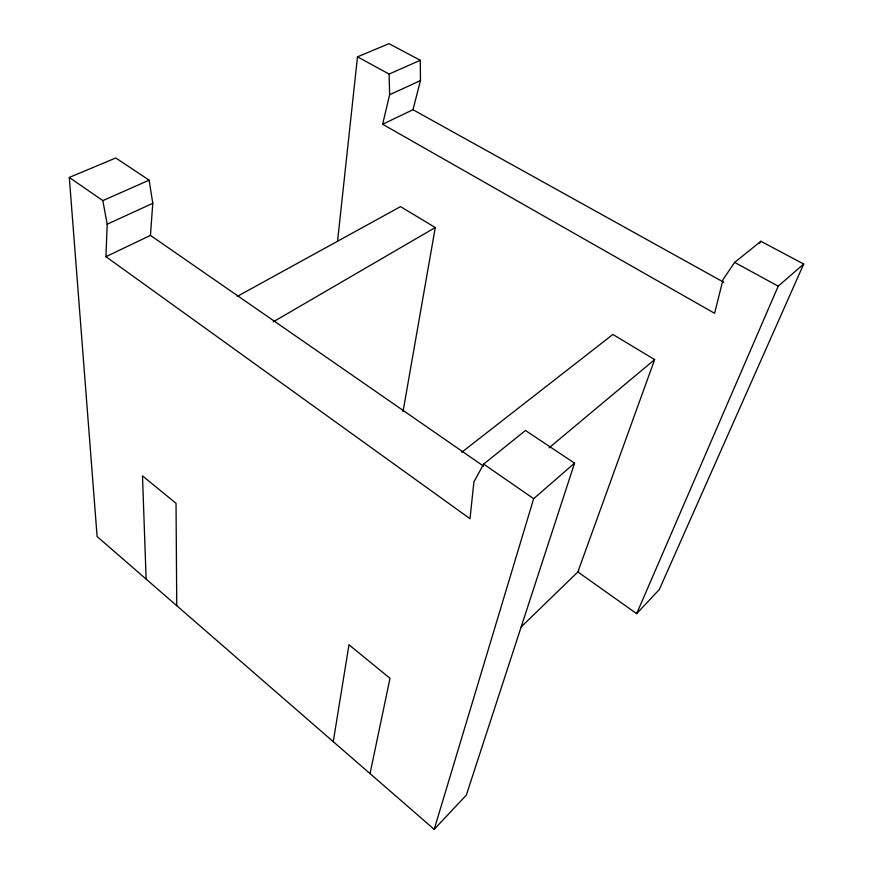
<?xml version="1.0" encoding="UTF-8"?>
<svg xmlns="http://www.w3.org/2000/svg" width="873" height="873" viewBox="0 0 873 873"><rect width="100%" height="100%" fill="white"/><g stroke="black" fill="none" stroke-linecap="round" stroke-linejoin="round"><path stroke-width="1.31" d="M69.305 177.437L97.11 536.524L434.197 829.35L466.324 795.128L574.554 463.148L525.47 430.498L483.664 464.098L473.919 481.798L470.001 518.693L105.949 256.684L107.193 224.197L102.828 200.626L69.305 177.437L115.793 157.98L149.13 180.154L152.786 203.3L150.44 235.383L483.587 466.171M337.589 241.024L357.494 56.832L388.987 43.65L420.273 60.281L420.47 80.6L412.984 109.714L382.625 124.25L714.594 313.298L723.04 279.556L734.63 262.413L760.907 241.286L803.695 264.028L659.29 589.559L636.668 613.654L577.861 571.924L654.652 359.589L612.89 334.457L461.752 452.258M333.257 741.668L348.982 644.765L390.002 678.31L370.032 773.609M403.01 411.641L435.267 227.537L400.521 206.628L237.26 296.394M382.625 124.25L389.642 94.731L389.107 74.063L357.494 56.832M434.197 829.35L533.665 498.679L574.554 463.148M636.668 613.654L778.214 286.169L803.695 264.028M759.455 243.414L760.907 241.286M521.214 626.901L578.766 571.051M549.052 447.849L654.652 359.589M273.227 321.853L435.267 227.537M105.949 256.684L150.44 235.383M107.193 224.197L152.786 203.3M389.642 94.731L420.47 80.6M102.828 200.626L149.13 180.154M389.107 74.063L420.273 60.281M734.63 262.413L778.214 286.169M412.984 109.714L723.815 282.295M483.664 464.098L533.665 498.679M146.129 579.105L142.495 475.894L176.03 503.328L176.75 605.709"/></g></svg>
